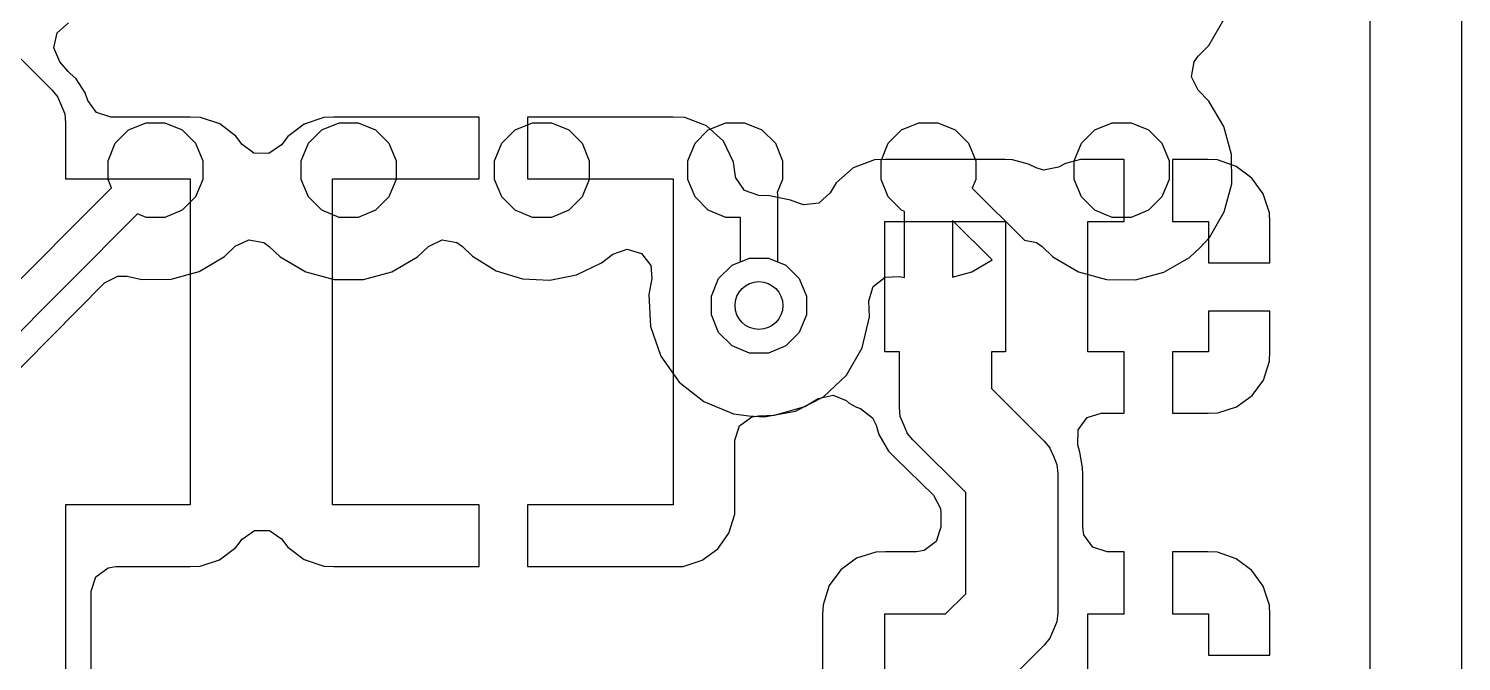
# Model space of a CAD drawing. Header units: inches. Extents: x 3.98 to 8.37, y -7.42 to -0.85.
# Drawn here: x 7.502 to 8.369, y -5.367 to -4.984 of the extents above; entities that cross this region are included whole.
import ezdxf

# ---------------------------------------------------------------- set-up
doc = ezdxf.new("R2010")
doc.units = ezdxf.units.IN
doc.header["$MEASUREMENT"] = 0
for name, color, linetype, true_color in [('Bottom Layer', 153, 'CONTINUOUS', 0x4d7fc4), ('Multi-Layer', 254, 'CONTINUOUS', 0xd0d2cd), ('Top Layer', 13, 'CONTINUOUS', 0xc83434)]:
    doc.layers.add(name, color=color, linetype=linetype, true_color=true_color)

msp = doc.modelspace()

# ---------------------------------------------------------------- linework, layer by layer
at = {"layer": 'Bottom Layer', "linetype": 'CONTINUOUS'}
for p, q in [((8.3137, -4.24655), (8.3137, -6.98495)), ((7.45105, -4.95593), (7.51639, -5.02126)), ((7.51946, -4.98657), (7.52637, -4.98053)), ((7.51743, -4.99552), (7.51946, -4.98657)), ((7.52104, -5.00396), (7.51743, -4.99552)), ((7.52616, -5.00981), (7.52104, -5.00396)), ((7.52718, -5.01086), (7.52616, -5.00981)), ((7.53084, -5.01429), (7.52718, -5.01086)), ((7.53627, -5.02272), (7.53084, -5.01429)), ((7.51639, -5.02126), (7.51985, -5.02548)), ((7.51985, -5.02548), (7.52011, -5.02611)), ((7.52011, -5.02611), (7.52401, -5.03552)), ((7.53789, -5.02747), (7.53627, -5.02272)), ((7.54322, -5.0347), (7.53789, -5.02747)), ((7.52401, -5.03552), (7.52454, -5.04095)), ((7.55195, -5.03753), (7.54322, -5.0347)), ((7.52454, -5.04095), (7.52454, -5.07486)), ((7.6, -5.03753), (7.55195, -5.03753)), ((7.6061, -5.03769), (7.6, -5.03753)), ((7.61777, -5.04154), (7.6061, -5.03769)), ((7.62758, -5.049), (7.61777, -5.04154)), ((7.66896, -5.04175), (7.659, -5.04924)), ((7.68071, -5.03779), (7.66896, -5.04175)), ((7.68674, -5.03753), (7.68071, -5.03779)), ((7.77485, -5.03753), (7.68674, -5.03753)), ((7.77485, -5.07486), (7.77485, -5.03753)), ((7.89227, -5.03753), (7.80408, -5.03753)), ((7.80408, -5.03753), (7.80408, -5.07486)), ((7.89922, -5.03776), (7.89227, -5.03753)), ((7.91238, -5.04283), (7.89922, -5.03776)), ((7.92256, -5.05216), (7.91238, -5.04283)), ((7.63131, -5.0541), (7.62758, -5.049)), ((7.63839, -5.05935), (7.63131, -5.0541)), ((7.65511, -5.05434), (7.64757, -5.05956)), ((7.659, -5.04924), (7.65511, -5.05434)), ((7.92877, -5.06484), (7.92256, -5.05216)), ((7.64757, -5.05956), (7.63839, -5.05935)), ((8.0207, -5.06311), (8.01393, -5.06337)), ((8.09305, -5.06311), (8.0207, -5.06311)), ((8.0976, -5.06338), (8.09305, -5.06311)), ((8.14334, -5.06311), (8.13875, -5.06321)), ((8.16511, -5.06311), (8.14334, -5.06311)), ((8.16511, -5.10066), (8.16511, -5.06311)), ((8.2158, -5.06311), (8.19434, -5.06311)), ((8.19434, -5.06311), (8.19434, -5.10066)), ((8.22151, -5.06347), (8.2158, -5.06311)), ((7.92966, -5.07201), (7.92877, -5.06484)), ((8.00104, -5.06822), (7.99075, -5.07734)), ((8.01393, -5.06337), (8.00104, -5.06822)), ((8.10728, -5.06596), (8.0976, -5.06338)), ((8.1118, -5.06817), (8.10728, -5.06596)), ((8.1164, -5.06956), (8.1118, -5.06817)), ((8.12542, -5.06789), (8.1164, -5.06956)), ((8.12959, -5.06563), (8.12542, -5.06789)), ((8.13875, -5.06321), (8.12959, -5.06563)), ((8.23292, -5.0674), (8.22151, -5.06347)), ((8.24237, -5.07442), (8.23292, -5.0674)), ((7.52454, -5.07486), (7.59989, -5.07486)), ((7.59989, -5.07486), (7.59989, -5.27219)), ((7.68613, -5.27219), (7.68613, -5.07486)), ((7.68613, -5.07486), (7.77485, -5.07486)), ((7.80408, -5.07486), (7.89222, -5.07486)), ((7.89222, -5.07486), (7.89222, -5.27219)), ((7.93015, -5.07435), (7.92966, -5.07201)), ((7.93532, -5.08193), (7.93015, -5.07435)), ((7.99075, -5.07734), (7.98723, -5.08345)), ((8.24926, -5.08397), (8.24237, -5.07442)), ((7.94395, -5.08503), (7.93532, -5.08193)), ((7.95042, -5.08522), (7.94395, -5.08503)), ((7.96313, -5.08771), (7.95042, -5.08522)), ((7.96922, -5.08996), (7.96313, -5.08771)), ((7.98723, -5.08345), (7.98042, -5.08959)), ((8.25303, -5.09542), (8.24926, -5.08397)), ((7.97129, -5.09056), (7.96922, -5.08996)), ((7.98042, -5.08959), (7.97129, -5.09056)), ((8.25331, -5.10123), (8.25303, -5.09542)), ((8.02026, -5.17959), (8.02026, -5.10066)), ((8.02026, -5.10066), (8.09334, -5.10066)), ((8.09334, -5.10066), (8.09334, -5.17959)), ((8.14304, -5.17959), (8.14304, -5.10066)), ((8.14304, -5.10066), (8.16511, -5.10066)), ((8.19434, -5.10066), (8.21612, -5.10066)), ((8.21612, -5.10066), (8.21612, -5.12573)), ((8.25331, -5.12573), (8.25331, -5.10123)), ((7.92781, -5.1272), (7.93838, -5.12282)), ((7.93838, -5.12282), (7.94983, -5.12282)), ((7.94983, -5.12282), (7.96041, -5.1272)), ((7.91971, -5.1353), (7.92781, -5.1272)), ((7.96041, -5.1272), (7.96851, -5.1353)), ((8.21612, -5.12573), (8.25331, -5.12573)), ((7.91533, -5.14588), (7.91971, -5.1353)), ((7.96851, -5.1353), (7.97289, -5.14588)), ((7.91533, -5.15732), (7.91533, -5.14588)), ((7.97289, -5.14588), (7.97289, -5.15732)), ((7.91971, -5.1679), (7.91533, -5.15732)), ((7.97289, -5.15732), (7.96851, -5.1679)), ((8.25331, -5.15496), (8.21612, -5.15496)), ((8.21612, -5.15496), (8.21612, -5.17959)), ((8.25331, -5.17952), (8.25331, -5.15496)), ((7.92781, -5.176), (7.91971, -5.1679)), ((7.96851, -5.1679), (7.96041, -5.176)), ((7.93838, -5.18038), (7.92781, -5.176)), ((7.94983, -5.18038), (7.93838, -5.18038)), ((7.96041, -5.176), (7.94983, -5.18038)), ((8.0291, -5.17959), (8.02026, -5.17959)), ((8.0291, -5.21328), (8.0291, -5.17959)), ((8.09334, -5.17959), (8.08479, -5.17959)), ((8.08479, -5.17959), (8.08479, -5.20173)), ((8.16511, -5.17959), (8.14304, -5.17959)), ((8.16511, -5.21685), (8.16511, -5.17959)), ((8.21612, -5.17959), (8.19434, -5.17959)), ((8.19434, -5.17959), (8.19434, -5.21685)), ((8.25308, -5.18534), (8.25331, -5.17952)), ((8.24939, -5.19669), (8.25308, -5.18534)), ((8.08479, -5.20173), (8.11674, -5.23362)), ((8.24256, -5.2061), (8.24939, -5.19669)), ((7.97179, -5.21276), (7.97999, -5.20794)), ((7.97999, -5.20794), (7.98895, -5.20596)), ((7.98895, -5.20596), (7.99684, -5.20917)), ((7.99684, -5.20917), (7.99879, -5.21075)), ((8.23315, -5.21293), (8.24256, -5.2061)), ((7.93239, -5.22443), (7.93981, -5.21904)), ((7.93981, -5.21904), (7.94394, -5.21832)), ((7.94394, -5.21832), (7.95348, -5.21802)), ((7.95348, -5.21802), (7.97179, -5.21276)), ((7.99879, -5.21075), (8.0032, -5.21319)), ((8.0032, -5.21319), (8.00558, -5.21403)), ((8.00558, -5.21403), (8.01288, -5.21959)), ((8.02964, -5.21871), (8.0291, -5.21328)), ((8.02964, -5.21873), (8.02964, -5.21871)), ((8.02964, -5.21874), (8.02964, -5.21873)), ((8.03174, -5.22379), (8.02964, -5.21874)), ((8.14281, -5.21946), (8.15122, -5.21685)), ((8.15122, -5.21685), (8.16511, -5.21685)), ((8.19434, -5.21685), (8.21598, -5.21685)), ((8.21598, -5.21685), (8.2218, -5.21662)), ((8.2218, -5.21662), (8.23315, -5.21293)), ((7.92955, -5.23316), (7.93239, -5.22443)), ((8.01288, -5.21959), (8.01495, -5.22394)), ((8.01495, -5.22394), (8.01657, -5.2296)), ((8.0338, -5.22875), (8.03174, -5.22379)), ((8.13699, -5.23592), (8.13722, -5.22675)), ((8.13722, -5.22675), (8.14281, -5.21946)), ((7.92955, -5.27178), (7.92955, -5.23316)), ((8.01657, -5.2296), (8.02249, -5.23975)), ((8.03381, -5.22876), (8.0338, -5.22875)), ((8.03381, -5.22877), (8.03381, -5.22876)), ((8.03728, -5.23299), (8.03381, -5.22877)), ((8.06923, -5.26488), (8.03728, -5.23299)), ((8.11674, -5.23362), (8.12021, -5.23784)), ((8.13831, -5.24039), (8.13699, -5.23592)), ((8.02249, -5.23975), (8.02649, -5.24381)), ((8.02649, -5.24381), (8.04974, -5.26634)), ((8.12021, -5.23784), (8.12021, -5.23785)), ((8.12021, -5.23785), (8.12022, -5.23786)), ((8.12022, -5.23786), (8.12231, -5.24289)), ((8.12231, -5.24289), (8.12437, -5.24787)), ((8.13984, -5.24959), (8.13831, -5.24039)), ((8.12437, -5.24787), (8.12437, -5.24789)), ((8.12437, -5.24789), (8.12438, -5.2479)), ((8.12438, -5.2479), (8.12491, -5.25333)), ((8.12491, -5.25333), (8.12491, -5.33759)), ((8.14003, -5.25395), (8.13984, -5.24959)), ((8.14003, -5.28578), (8.14003, -5.25395)), ((8.04974, -5.26634), (8.05404, -5.27445)), ((8.06923, -5.32606), (8.06923, -5.26488)), ((7.59989, -5.27219), (7.52454, -5.27219)), ((7.52454, -5.27219), (7.52454, -5.51431)), ((7.77485, -5.27219), (7.68613, -5.27219)), ((7.77485, -5.30966), (7.77485, -5.27219)), ((7.89222, -5.27219), (7.80408, -5.27219)), ((7.80408, -5.27219), (7.80408, -5.30966)), ((7.92593, -5.28932), (7.92945, -5.27782)), ((7.92945, -5.27782), (7.92955, -5.27178)), ((8.05404, -5.27445), (8.05426, -5.27701)), ((8.05426, -5.27701), (8.05426, -5.28578)), ((7.63135, -5.29304), (7.63881, -5.2877)), ((7.63881, -5.2877), (7.64799, -5.28777)), ((7.64799, -5.28777), (7.65515, -5.2929)), ((8.05426, -5.28578), (8.05142, -5.29451)), ((8.14076, -5.29037), (8.14003, -5.28578)), ((7.62761, -5.29812), (7.63135, -5.29304)), ((7.65515, -5.2929), (7.65898, -5.29797)), ((7.91913, -5.29887), (7.92593, -5.28932)), ((8.05142, -5.29451), (8.044, -5.2999)), ((8.14615, -5.29779), (8.14076, -5.29037)), ((7.60599, -5.30945), (7.61774, -5.30554)), ((7.61774, -5.30554), (7.62761, -5.29812)), ((7.65898, -5.29797), (7.66892, -5.3054)), ((7.66892, -5.3054), (7.68075, -5.30937)), ((7.89824, -5.30949), (7.90967, -5.30581)), ((7.90967, -5.30581), (7.91913, -5.29887)), ((8.00319, -5.30462), (7.9936, -5.31159)), ((8.01476, -5.30086), (8.00319, -5.30462)), ((8.0207, -5.30063), (8.01476, -5.30086)), ((8.03941, -5.30063), (8.0207, -5.30063)), ((8.044, -5.2999), (8.03941, -5.30063)), ((8.15488, -5.30063), (8.14615, -5.29779)), ((8.16511, -5.30063), (8.15488, -5.30063)), ((8.16511, -5.33825), (8.16511, -5.30063)), ((8.2158, -5.30063), (8.19434, -5.30063)), ((8.19434, -5.30063), (8.19434, -5.33825)), ((8.22151, -5.30099), (8.2158, -5.30063)), ((8.23292, -5.30492), (8.22151, -5.30099)), ((8.24237, -5.31194), (8.23292, -5.30492)), ((7.54286, -5.31578), (7.55028, -5.31039)), ((7.55028, -5.31039), (7.55487, -5.30966)), ((7.55487, -5.30966), (7.59992, -5.30966)), ((7.59992, -5.30966), (7.60599, -5.30945)), ((7.68075, -5.30937), (7.68679, -5.30966)), ((7.68679, -5.30966), (7.77485, -5.30966)), ((7.80408, -5.30966), (7.8923, -5.30966)), ((7.8923, -5.30966), (7.89824, -5.30949)), ((7.9936, -5.31159), (7.98663, -5.32119)), ((8.24926, -5.32149), (8.24237, -5.31194)), ((7.54002, -5.32451), (7.54286, -5.31578)), ((7.98663, -5.32119), (7.98287, -5.33275)), ((8.25303, -5.33294), (8.24926, -5.32149)), ((7.54002, -5.48456), (7.54002, -5.32451)), ((8.05703, -5.33825), (8.06923, -5.32606)), ((7.98287, -5.33275), (7.98264, -5.33869)), ((7.98264, -5.33869), (7.98264, -5.41714)), ((8.02026, -5.41718), (8.02026, -5.33825)), ((8.02026, -5.33825), (8.05703, -5.33825)), ((8.12491, -5.33759), (8.12438, -5.34303)), ((8.14304, -5.41718), (8.14304, -5.33825)), ((8.14304, -5.33825), (8.16511, -5.33825)), ((8.19434, -5.33825), (8.21612, -5.33825)), ((8.21612, -5.33825), (8.21612, -5.36325)), ((8.25331, -5.33875), (8.25303, -5.33294)), ((8.25331, -5.36325), (8.25331, -5.33875)), ((8.12438, -5.34303), (8.12022, -5.35306)), ((8.11676, -5.35728), (8.09334, -5.3807)), ((8.12022, -5.35306), (8.11676, -5.35728)), ((8.21612, -5.36325), (8.25331, -5.36325))]:
    msp.add_line(p, q, dxfattribs=at)
at = {"layer": 'Bottom Layer'}
msp.add_circle((7.94411, -5.1516), 0.01447, dxfattribs=at)
at = {"layer": 'Multi-Layer', "linetype": 'CONTINUOUS'}
msp.add_line((8.36916, -1.24732), (8.36916, -7.02068), dxfattribs=at)
at = {"layer": 'Top Layer', "linetype": 'CONTINUOUS'}
for p, q in [((8.3137, -4.24655), (8.3137, -6.58226)), ((8.21629, -4.9941), (8.22548, -4.97852)), ((8.20755, -5.004), (8.20995, -5.0007)), ((8.20995, -5.0007), (8.21629, -4.9941)), ((8.20594, -5.01304), (8.20755, -5.004)), ((8.20996, -5.02129), (8.20594, -5.01304)), ((8.21625, -5.02782), (8.20996, -5.02129)), ((8.22535, -5.04321), (8.21625, -5.02782)), ((7.55461, -5.05336), (7.56268, -5.0453)), ((7.56268, -5.0453), (7.57321, -5.04093)), ((7.57321, -5.04093), (7.58462, -5.04093)), ((7.58462, -5.04093), (7.59516, -5.0453)), ((7.59516, -5.0453), (7.60322, -5.05336)), ((7.67154, -5.05336), (7.67961, -5.0453)), ((7.67961, -5.0453), (7.69014, -5.04093)), ((7.69014, -5.04093), (7.70155, -5.04093)), ((7.70155, -5.04093), (7.71209, -5.0453)), ((7.71209, -5.0453), (7.72015, -5.05336)), ((7.78847, -5.05336), (7.79654, -5.0453)), ((7.79654, -5.0453), (7.80708, -5.04093)), ((7.80708, -5.04093), (7.81848, -5.04093)), ((7.81848, -5.04093), (7.82902, -5.0453)), ((7.82902, -5.0453), (7.83709, -5.05336)), ((7.90541, -5.05336), (7.91347, -5.0453)), ((7.91347, -5.0453), (7.92401, -5.04093)), ((7.92401, -5.04093), (7.93541, -5.04093)), ((7.93541, -5.04093), (7.94595, -5.0453)), ((7.94595, -5.0453), (7.95402, -5.05336)), ((8.02234, -5.05336), (8.0304, -5.0453)), ((8.0304, -5.0453), (8.04094, -5.04093)), ((8.04094, -5.04093), (8.05235, -5.04093)), ((8.05235, -5.04093), (8.06288, -5.0453)), ((8.06288, -5.0453), (8.07095, -5.05336)), ((8.13927, -5.05336), (8.14733, -5.0453)), ((8.14733, -5.0453), (8.15787, -5.04093)), ((8.15787, -5.04093), (8.16928, -5.04093)), ((8.16928, -5.04093), (8.17982, -5.0453)), ((8.17982, -5.0453), (8.18788, -5.05336)), ((8.23006, -5.06021), (8.22535, -5.04321)), ((7.55024, -5.0639), (7.55461, -5.05336)), ((7.60322, -5.05336), (7.60759, -5.0639)), ((7.66718, -5.0639), (7.67154, -5.05336)), ((7.72015, -5.05336), (7.72452, -5.0639)), ((7.78411, -5.0639), (7.78847, -5.05336)), ((7.83709, -5.05336), (7.84145, -5.0639)), ((7.90104, -5.0639), (7.90541, -5.05336)), ((7.95402, -5.05336), (7.95838, -5.0639)), ((8.01797, -5.0639), (8.02234, -5.05336)), ((8.07095, -5.05336), (8.07531, -5.0639)), ((8.1349, -5.0639), (8.13927, -5.05336)), ((8.18788, -5.05336), (8.19225, -5.0639)), ((8.23017, -5.07786), (8.23006, -5.06021)), ((7.55024, -5.0753), (7.55024, -5.0639)), ((7.60759, -5.0639), (7.60759, -5.0753)), ((7.66718, -5.0753), (7.66718, -5.0639)), ((7.72452, -5.0639), (7.72452, -5.0753)), ((7.78411, -5.0753), (7.78411, -5.0639)), ((7.84145, -5.0639), (7.84145, -5.0753)), ((7.90104, -5.0753), (7.90104, -5.0639)), ((7.95838, -5.0639), (7.95838, -5.0753)), ((8.01797, -5.0753), (8.01797, -5.0639)), ((8.07531, -5.0639), (8.07531, -5.0753)), ((8.1349, -5.0753), (8.1349, -5.0639)), ((8.19225, -5.0639), (8.19225, -5.0753)), ((7.45202, -5.18094), (7.55233, -5.08034)), ((7.55233, -5.08034), (7.55024, -5.0753)), ((7.60759, -5.0753), (7.60322, -5.08584)), ((7.67154, -5.08584), (7.66718, -5.0753)), ((7.72452, -5.0753), (7.72015, -5.08584)), ((7.78847, -5.08584), (7.78411, -5.0753)), ((7.84145, -5.0753), (7.83709, -5.08584)), ((7.90541, -5.08584), (7.90104, -5.0753)), ((7.95838, -5.0753), (7.95516, -5.08309)), ((8.02234, -5.08584), (8.01797, -5.0753)), ((8.07531, -5.0753), (8.07318, -5.08045)), ((8.07318, -5.08045), (8.1048, -5.11205)), ((8.13927, -5.08584), (8.1349, -5.0753)), ((8.19225, -5.0753), (8.18788, -5.08584)), ((8.22568, -5.09492), (8.23017, -5.07786)), ((7.60322, -5.08584), (7.59516, -5.09391)), ((7.67961, -5.09391), (7.67154, -5.08584)), ((7.72015, -5.08584), (7.71209, -5.09391)), ((7.79654, -5.09391), (7.78847, -5.08584)), ((7.83709, -5.08584), (7.82902, -5.09391)), ((7.91347, -5.09391), (7.90541, -5.08584)), ((7.95516, -5.08309), (7.95525, -5.08407)), ((7.95525, -5.08407), (7.95525, -5.12507)), ((8.0304, -5.09391), (8.02234, -5.08584)), ((8.14733, -5.09391), (8.13927, -5.08584)), ((8.18788, -5.08584), (8.17982, -5.09391)), ((7.56805, -5.09614), (7.46454, -5.19996)), ((7.57321, -5.09827), (7.56805, -5.09614)), ((7.59516, -5.09391), (7.58462, -5.09827)), ((7.69014, -5.09827), (7.67961, -5.09391)), ((7.71209, -5.09391), (7.70155, -5.09827)), ((7.80708, -5.09827), (7.79654, -5.09391)), ((7.82902, -5.09391), (7.81848, -5.09827)), ((7.92401, -5.09827), (7.91347, -5.09391)), ((8.0321, -5.09461), (8.0304, -5.09391)), ((8.0321, -5.13468), (8.0321, -5.09461)), ((8.15787, -5.09827), (8.14733, -5.09391)), ((8.17982, -5.09391), (8.16928, -5.09827)), ((8.21677, -5.11042), (8.22568, -5.09492)), ((7.58462, -5.09827), (7.57321, -5.09827)), ((7.70155, -5.09827), (7.69014, -5.09827)), ((7.81848, -5.09827), (7.80708, -5.09827)), ((7.93296, -5.09827), (7.92401, -5.09827)), ((7.93296, -5.12507), (7.93296, -5.09827)), ((8.08519, -5.12396), (8.06133, -5.10012)), ((8.06133, -5.10012), (8.06133, -5.13444)), ((8.16928, -5.09827), (8.15787, -5.09827)), ((7.62721, -5.11571), (7.63548, -5.11174)), ((7.63548, -5.11174), (7.64451, -5.11339)), ((7.64451, -5.11339), (7.64776, -5.11577)), ((7.74408, -5.11577), (7.75234, -5.11175)), ((7.75234, -5.11175), (7.76137, -5.11336)), ((7.76137, -5.11336), (7.76471, -5.11579)), ((8.1048, -5.11205), (8.11215, -5.11334)), ((8.11215, -5.11334), (8.11549, -5.11577)), ((8.21087, -5.11669), (8.21677, -5.11042)), ((7.60532, -5.13099), (7.62067, -5.12195)), ((7.62067, -5.12195), (7.62721, -5.11571)), ((7.64776, -5.11577), (7.65434, -5.1221)), ((7.65434, -5.1221), (7.66987, -5.13124)), ((7.72197, -5.13124), (7.73751, -5.1221)), ((7.73751, -5.1221), (7.74408, -5.11577)), ((7.76471, -5.11579), (7.77083, -5.12171)), ((7.77083, -5.12171), (7.78514, -5.13049)), ((7.84889, -5.12582), (7.85562, -5.12058)), ((7.85562, -5.12058), (7.86426, -5.11746)), ((7.86426, -5.11746), (7.87307, -5.12001)), ((7.87307, -5.12001), (7.87871, -5.12726)), ((8.11549, -5.11577), (8.12201, -5.12206)), ((8.12201, -5.12206), (8.1374, -5.13116)), ((8.18911, -5.13149), (8.20461, -5.12259)), ((8.20461, -5.12259), (8.21087, -5.11669)), ((7.58839, -5.1357), (7.60532, -5.13099)), ((7.66987, -5.13124), (7.68703, -5.13592)), ((7.70481, -5.13592), (7.72197, -5.13124)), ((7.78514, -5.13049), (7.80095, -5.13541)), ((7.83372, -5.13306), (7.84889, -5.12582)), ((7.87871, -5.12726), (7.8793, -5.13521)), ((7.91971, -5.1353), (7.92781, -5.1272)), ((7.92781, -5.1272), (7.93296, -5.12507)), ((7.95525, -5.12507), (7.96041, -5.1272)), ((7.96041, -5.1272), (7.96851, -5.1353)), ((8.06133, -5.13444), (8.07285, -5.13127)), ((8.07285, -5.13127), (8.08519, -5.12396)), ((8.1374, -5.13116), (8.1544, -5.13587)), ((8.17205, -5.13599), (8.18911, -5.13149)), ((7.47608, -5.21056), (7.54797, -5.13794)), ((7.54797, -5.13794), (7.55613, -5.13373)), ((7.55613, -5.13373), (7.56176, -5.13389)), ((7.56176, -5.13389), (7.57058, -5.13586)), ((7.57058, -5.13586), (7.58839, -5.1357)), ((7.68703, -5.13592), (7.70481, -5.13592)), ((7.80095, -5.13541), (7.81748, -5.13628)), ((7.81748, -5.13628), (7.83372, -5.13306)), ((7.8793, -5.13521), (7.87738, -5.14485)), ((7.91533, -5.14588), (7.91971, -5.1353)), ((7.96851, -5.1353), (7.97289, -5.14588)), ((8.01068, -5.14878), (8.01328, -5.13998)), ((8.01328, -5.13998), (8.02056, -5.13439)), ((8.02056, -5.13439), (8.02894, -5.13393)), ((8.02894, -5.13393), (8.0321, -5.13468)), ((8.1544, -5.13587), (8.17205, -5.13599)), ((7.87738, -5.14485), (7.87838, -5.16422)), ((7.91533, -5.15732), (7.91533, -5.14588)), ((7.97289, -5.14588), (7.97289, -5.15732)), ((8.01094, -5.15853), (8.01068, -5.14878)), ((7.91971, -5.1679), (7.91533, -5.15732)), ((7.97289, -5.15732), (7.96851, -5.1679)), ((8.00649, -5.17729), (8.01094, -5.15853)), ((7.87838, -5.16422), (7.88466, -5.18229)), ((7.92781, -5.176), (7.91971, -5.1679)), ((7.96851, -5.1679), (7.96041, -5.176)), ((7.88466, -5.18229), (7.89574, -5.19789)), ((7.93838, -5.18038), (7.92781, -5.176)), ((7.94983, -5.18038), (7.93838, -5.18038)), ((7.96041, -5.176), (7.94983, -5.18038)), ((7.99699, -5.19381), (8.00649, -5.17729)), ((7.89574, -5.19789), (7.91073, -5.20977)), ((7.98318, -5.20693), (7.99699, -5.19381)), ((7.91073, -5.20977), (7.92868, -5.2171)), ((7.9662, -5.21558), (7.98318, -5.20693)), ((7.92868, -5.2171), (7.93794, -5.21839)), ((7.93794, -5.21839), (7.94721, -5.21907)), ((7.94721, -5.21907), (7.9662, -5.21558))]:
    msp.add_line(p, q, dxfattribs=at)
at = {"layer": 'Top Layer'}
msp.add_circle((7.94411, -5.1516), 0.01447, dxfattribs=at)

doc.saveas('drawing.dxf')
